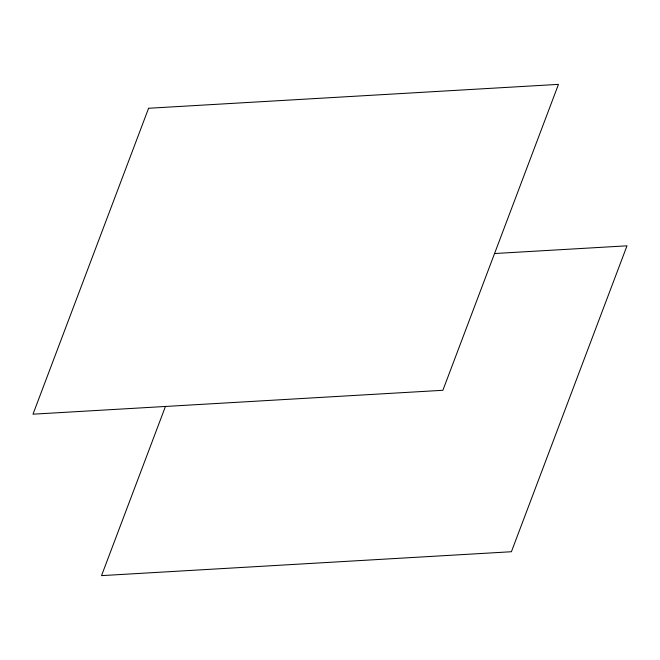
<?xml version="1.0" encoding="UTF-8"?>
<svg xmlns="http://www.w3.org/2000/svg" width="660" height="660" viewBox="0 0 660 660"><rect width="100%" height="100%" fill="white"/><g stroke="black" fill="none" stroke-linecap="round" stroke-linejoin="round"><path stroke-width="0.99" d="M165.503 406.312L101.533 575.627L511.409 551.735L627 245.817L494.48 253.539M148.591 108.265L33 414.183L442.885 390.291L558.467 84.373L148.591 108.265"/></g></svg>
